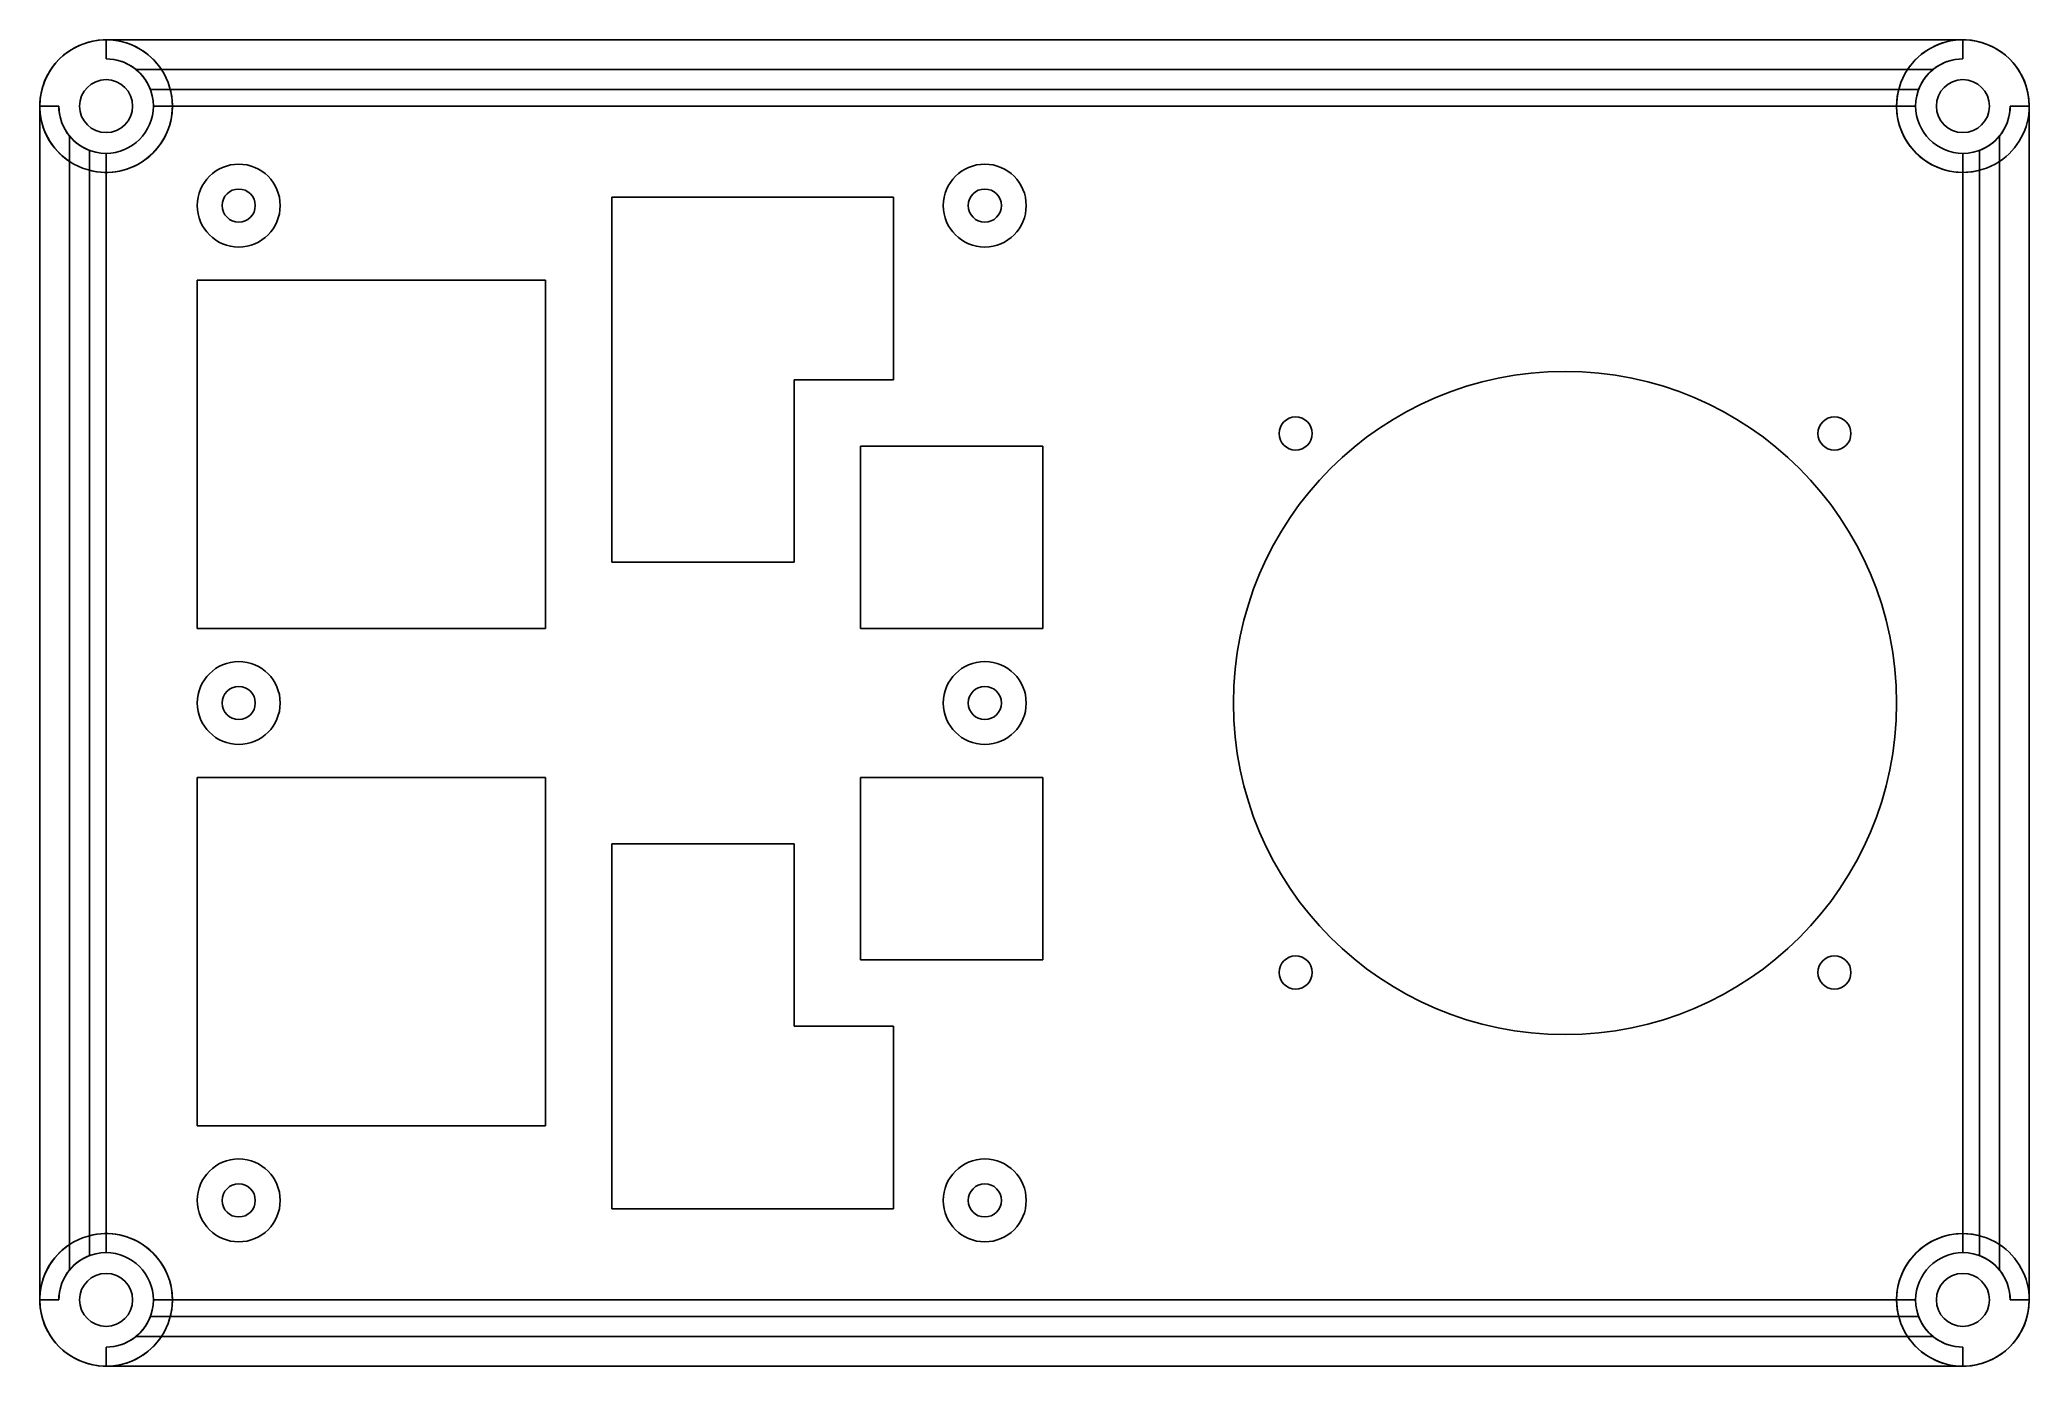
# Model space of a CAD drawing. Header units: millimetres. Extents: x -60 to 60, y -40 to 40.
import ezdxf

# ---------------------------------------------------------------- set-up
doc = ezdxf.new("R2010")
doc.units = ezdxf.units.MM
doc.layers.add('difference011', color=7, linetype='CONTINUOUS')

msp = doc.modelspace()

# ---------------------------------------------------------------- linework, layer by layer
at = {"layer": 'difference011'}
for p, q in [((-56, 40, -2.15), (-56, 40, 0.25)), ((-56, 40, 0.25), (-56, 38.85, 0.25)), ((-56, 40, -2.15), (56, 40, -2.15)), ((-56, 40, 0.35), (56, 40, 0.35)), ((-56, 40, -2.15), (-56, 40, 0.25)), ((-56, 40, 0.25), (-56, 40, 0.35)), ((-56, 40, -2.15), (56, 40, -2.15)), ((-56, 38.85, 0.35), (-56, 40, 0.35)), ((-56, 40, 0.25), (-56, 40, 0.35)), ((-56, 40, 0.25), (-56, 38.85, 0.25)), ((-56, 38.85, 0.35), (-56, 40, 0.35)), ((-56, 40, 0.35), (56, 40, 0.35)), ((56, 40, -2.15), (56, 40, 0.25)), ((56, 40, 0.25), (56, 40, 0.35)), ((56, 40, -2.15), (56, 40, 0.25)), ((56, 38.85, 0.35), (56, 40, 0.35)), ((56, 40, 0.25), (56, 40, 0.35)), ((56, 40, 0.25), (56, 38.85, 0.25)), ((56, 38.85, 0.35), (56, 40, 0.35)), ((56, 40, 0.25), (56, 38.85, 0.25)), ((-56, 38.85, 0.35), (-56, 38.85, 0.25)), ((-56, 38.85, 0.35), (-56, 38.85, 0.25)), ((56, 38.85, 0.35), (56, 38.85, 0.25)), ((56, 38.85, 0.35), (56, 38.85, 0.25)), ((-54.1882, 38.2, -2.25), (-52.6593, 38.2, -2.25)), ((-54.1882, 38.2, -2.25), (-52.6593, 38.2, -2.25)), ((-54.1882, 38.2, 2.25), (-54.1882, 38.2, 0.35)), ((54.1882, 38.2, 0.35), (-54.1882, 38.2, 0.35)), ((-54.1882, 38.2, 2.25), (54.1882, 38.2, 2.25)), ((-54.1882, 38.2, 2.25), (54.1882, 38.2, 2.25)), ((-54.1882, 38.2, 2.25), (-54.1882, 38.2, 0.35)), ((54.1882, 38.2, 0.35), (-54.1882, 38.2, 0.35)), ((-52.6593, 38.2, -2.25), (52.6593, 38.2, -2.25)), ((-52.6593, 38.2, -2.15), (-52.6593, 38.2, -2.25)), ((52.6593, 38.2, -2.15), (-52.6593, 38.2, -2.15)), ((-52.6593, 38.2, -2.15), (-52.6593, 38.2, -2.25)), ((-52.6593, 38.2, -2.25), (52.6593, 38.2, -2.25)), ((52.6593, 38.2, -2.15), (-52.6593, 38.2, -2.15)), ((52.6593, 38.2, -2.15), (52.6593, 38.2, -2.25)), ((52.6593, 38.2, -2.25), (54.1882, 38.2, -2.25)), ((52.6593, 38.2, -2.25), (54.1882, 38.2, -2.25)), ((52.6593, 38.2, -2.15), (52.6593, 38.2, -2.25)), ((54.1882, 38.2, 2.25), (54.1882, 38.2, 0.35)), ((54.1882, 38.2, 2.25), (54.1882, 38.2, 0.35)), ((-60, -36, -2.15), (-60, 36, -2.15)), ((-60, 36, -2.15), (-60, 36, 0.25)), ((-60, -36, 0.35), (-60, 36, 0.35)), ((-60, 36, -2.15), (-60, 36, 0.25)), ((-60, 36, 0.25), (-60, 36, 0.35)), ((-60, -36, -2.15), (-60, 36, -2.15)), ((-60, 36, 0.25), (-58.85, 36, 0.25)), ((-60, 36, 0.35), (-58.85, 36, 0.35)), ((-60, -36, 0.35), (-60, 36, 0.35)), ((-60, 36, 0.25), (-58.85, 36, 0.25)), ((-60, 36, 0.35), (-58.85, 36, 0.35)), ((-60, 36, 0.25), (-60, 36, 0.35)), ((-58.85, 36, 0.35), (-58.85, 36, 0.25)), ((-58.85, 36, 0.35), (-58.85, 36, 0.25)), ((-54.4, 36, -2.25), (-54.4, 36, 0.25)), ((-54.4, 36, -2.25), (-54.4, 36, 0.25)), ((-53.3312, 37, 0.25), (-52.127, 37, 0.25)), ((53.3312, 37, 2.25), (-53.3312, 37, 2.25)), ((-53.3312, 37, 2.25), (-53.3312, 37, 0.25)), ((-53.3312, 37, 0.25), (-52.127, 37, 0.25)), ((-53.3312, 37, 2.25), (-53.3312, 37, 0.25)), ((53.3312, 37, 2.25), (-53.3312, 37, 2.25)), ((-53.15, 36, -2.25), (-52, 36, -2.25)), ((-53.15, 36, -2.25), (-52, 36, -2.25)), ((-52.127, 37, 0.05), (52.127, 37, 0.05)), ((-52.127, 37, 0.25), (-52.127, 37, 0.05)), ((-52.127, 37, 0.05), (52.127, 37, 0.05)), ((-52.127, 37, 0.25), (-52.127, 37, 0.05)), ((-52, 36, -2.25), (52, 36, -2.25)), ((-52, 36, -2.25), (52, 36, -2.25)), ((-52, 36, 0.05), (-52, 36, 0.25)), ((-52, 36, 0.05), (-52, 36, 0.25)), ((52, 36, -2.25), (53.15, 36, -2.25)), ((52, 36, -2.25), (53.15, 36, -2.25)), ((52.127, 37, 0.25), (52.127, 37, 0.05)), ((52.127, 37, 0.25), (53.3312, 37, 0.25)), ((52.127, 37, 0.25), (52.127, 37, 0.05)), ((52.127, 37, 0.25), (53.3312, 37, 0.25)), ((53.3312, 37, 2.25), (53.3312, 37, 0.25)), ((53.3312, 37, 2.25), (53.3312, 37, 0.25)), ((57.6, 36, -2.25), (57.6, 36, 0.25)), ((57.6, 36, -2.25), (57.6, 36, 0.25)), ((58.85, 36, 0.25), (60, 36, 0.25)), ((58.85, 36, 0.25), (58.85, 36, 0.35)), ((58.85, 36, 0.35), (60, 36, 0.35)), ((58.85, 36, 0.25), (60, 36, 0.25)), ((58.85, 36, 0.35), (60, 36, 0.35)), ((58.85, 36, 0.25), (58.85, 36, 0.35)), ((60, 36, -2.15), (60, 36, 0.25)), ((60, 36, -2.25), (60, 36, -2.15)), ((60, 36, -2.25), (60, 36, -2.15)), ((60, -36, -2.15), (60, 36, -2.15)), ((60, -36, 0.35), (60, 36, 0.35)), ((60, 36, -2.15), (60, 36, 0.25)), ((60, 36, 0.25), (60, 36, 0.35)), ((60, -36, -2.15), (60, 36, -2.15)), ((60, -36, 0.35), (60, 36, 0.35)), ((60, 36, 0.25), (60, 36, 0.35)), ((-58.2, 32.6593, -2.25), (-58.2, 34.1882, -2.25)), ((-58.2, 32.6593, -2.25), (-58.2, 34.1882, -2.25)), ((-58.2, -34.1882, 0.35), (-58.2, 34.1882, 0.35)), ((-58.2, 34.1882, 2.25), (-58.2, 34.1882, 0.35)), ((-58.2, -34.1882, 2.25), (-58.2, 34.1882, 2.25)), ((-58.2, 34.1882, 2.25), (-58.2, 34.1882, 0.35)), ((-58.2, -34.1882, 0.35), (-58.2, 34.1882, 0.35)), ((-58.2, -34.1882, 2.25), (-58.2, 34.1882, 2.25)), ((58.2, 32.6593, -2.25), (58.2, 34.1882, -2.25)), ((58.2, 32.6593, -2.25), (58.2, 34.1882, -2.25)), ((58.2, -34.1882, 2.25), (58.2, 34.1882, 2.25)), ((58.2, 34.1882, 2.25), (58.2, 34.1882, 0.35)), ((58.2, -34.1882, 0.35), (58.2, 34.1882, 0.35)), ((58.2, -34.1882, 2.25), (58.2, 34.1882, 2.25)), ((58.2, 34.1882, 2.25), (58.2, 34.1882, 0.35)), ((58.2, -34.1882, 0.35), (58.2, 34.1882, 0.35)), ((-58.2, -32.6593, -2.25), (-58.2, 32.6593, -2.25)), ((-58.2, -32.6593, -2.15), (-58.2, 32.6593, -2.15)), ((-58.2, 32.6593, -2.15), (-58.2, 32.6593, -2.25)), ((-58.2, -32.6593, -2.25), (-58.2, 32.6593, -2.25)), ((-58.2, -32.6593, -2.15), (-58.2, 32.6593, -2.15)), ((-58.2, 32.6593, -2.15), (-58.2, 32.6593, -2.25)), ((-57, 33.3312, 0.25), (-57, 32.127, 0.25)), ((-57, -33.3312, 2.25), (-57, 33.3312, 2.25)), ((-57, 33.3312, 2.25), (-57, 33.3312, 0.25)), ((-57, 33.3312, 0.25), (-57, 32.127, 0.25)), ((-57, 33.3312, 2.25), (-57, 33.3312, 0.25)), ((-57, -33.3312, 2.25), (-57, 33.3312, 2.25)), ((-56, 32, -2.25), (-56, 33.15, -2.25)), ((-56, 32, -2.25), (-56, 33.15, -2.25)), ((56, 32, -2.25), (56, 33.15, -2.25)), ((56, 32, -2.25), (56, 33.15, -2.25)), ((57, -33.3312, 2.25), (57, 33.3312, 2.25)), ((57, 33.3312, 2.25), (57, 33.3312, 0.25)), ((57, 33.3312, 0.25), (57, 32.127, 0.25)), ((57, 33.3312, 0.25), (57, 32.127, 0.25)), ((57, -33.3312, 2.25), (57, 33.3312, 2.25)), ((57, 33.3312, 2.25), (57, 33.3312, 0.25)), ((58.2, -32.6593, -2.25), (58.2, 32.6593, -2.25)), ((58.2, -32.6593, -2.15), (58.2, 32.6593, -2.15)), ((58.2, 32.6593, -2.15), (58.2, 32.6593, -2.25)), ((58.2, -32.6593, -2.25), (58.2, 32.6593, -2.25)), ((58.2, 32.6593, -2.15), (58.2, 32.6593, -2.25)), ((58.2, -32.6593, -2.15), (58.2, 32.6593, -2.15)), ((-57, -32.127, 0.05), (-57, 32.127, 0.05)), ((-57, 32.127, 0.25), (-57, 32.127, 0.05)), ((-57, -32.127, 0.05), (-57, 32.127, 0.05)), ((-57, 32.127, 0.25), (-57, 32.127, 0.05)), ((-56, -32, -2.25), (-56, 32, -2.25)), ((-56, -32, -2.25), (-56, 32, -2.25)), ((56, -32, -2.25), (56, 32, -2.25)), ((56, -32, -2.25), (56, 32, -2.25)), ((57, -32.127, 0.05), (57, 32.127, 0.05)), ((57, 32.127, 0.25), (57, 32.127, 0.05)), ((57, 32.127, 0.25), (57, 32.127, 0.05)), ((57, -32.127, 0.05), (57, 32.127, 0.05)), ((-47, 30, 0.05), (-47, 30, 4)), ((-47, 30, 0.05), (-47, 30, 4)), ((-45.5, 30, 0.05), (-45.5, 30, 4)), ((-45.5, 30, 0.05), (-45.5, 30, 4)), ((-8.5, 30.5, -2.25), (-25.5, 30.5, -2.25)), ((-25.5, 20.5, -2.25), (-25.5, 30.5, -2.25)), ((-8.5, 30.5, 0.05), (-25.5, 30.5, 0.05)), ((-25.5, 30.5, -2.25), (-25.5, 30.5, 0.05)), ((-8.5, 30.5, -2.25), (-25.5, 30.5, -2.25)), ((-25.5, 20.5, 0.05), (-25.5, 30.5, 0.05)), ((-25.5, 30.5, -2.25), (-25.5, 30.5, 0.05)), ((-25.5, 20.5, -2.25), (-25.5, 30.5, -2.25)), ((-8.5, 30.5, 0.05), (-25.5, 30.5, 0.05)), ((-25.5, 20.5, 0.05), (-25.5, 30.5, 0.05)), ((-8.5, 19.5, -2.25), (-8.5, 30.5, -2.25)), ((-8.5, 19.5, 0.05), (-8.5, 30.5, 0.05)), ((-8.5, 30.5, -2.25), (-8.5, 30.5, 0.05)), ((-8.5, 19.5, -2.25), (-8.5, 30.5, -2.25)), ((-8.5, 30.5, -2.25), (-8.5, 30.5, 0.05)), ((-8.5, 19.5, 0.05), (-8.5, 30.5, 0.05)), ((-2, 30, 0.05), (-2, 30, 4)), ((-2, 30, 0.05), (-2, 30, 4)), ((-0.5, 30, 0.05), (-0.5, 30, 4)), ((-0.5, 30, 0.05), (-0.5, 30, 4)), ((-29.5, 25.5, -2.25), (-50.5, 25.5, -2.25)), ((-50.5, 4.5, -2.25), (-50.5, 25.5, -2.25)), ((-29.5, 25.5, 0.05), (-50.5, 25.5, 0.05)), ((-50.5, 25.5, -2.25), (-50.5, 25.5, 0.05)), ((-29.5, 25.5, -2.25), (-50.5, 25.5, -2.25)), ((-50.5, 4.5, 0.05), (-50.5, 25.5, 0.05)), ((-50.5, 25.5, -2.25), (-50.5, 25.5, 0.05)), ((-50.5, 4.5, -2.25), (-50.5, 25.5, -2.25)), ((-29.5, 25.5, 0.05), (-50.5, 25.5, 0.05)), ((-50.5, 4.5, 0.05), (-50.5, 25.5, 0.05)), ((-29.5, 4.5, -2.25), (-29.5, 25.5, -2.25)), ((-29.5, 4.5, 0.05), (-29.5, 25.5, 0.05)), ((-29.5, 25.5, -2.25), (-29.5, 25.5, 0.05)), ((-29.5, 4.5, -2.25), (-29.5, 25.5, -2.25)), ((-29.5, 25.5, -2.25), (-29.5, 25.5, 0.05)), ((-29.5, 4.5, 0.05), (-29.5, 25.5, 0.05)), ((-25.5, 19.5, -2.25), (-25.5, 20.5, -2.25)), ((-25.5, 20.5, -2.25), (-25.5, 20.5, 0.05)), ((-25.5, 19.5, 0.05), (-25.5, 20.5, 0.05)), ((-25.5, 20.5, -2.25), (-25.5, 20.5, 0.05)), ((-25.5, 19.5, -2.25), (-25.5, 20.5, -2.25)), ((-25.5, 19.5, 0.05), (-25.5, 20.5, 0.05)), ((-25.5, 8.5, -2.25), (-25.5, 19.5, -2.25)), ((-25.5, 19.5, -2.25), (-25.5, 19.5, 0.05)), ((-25.5, 8.5, 0.05), (-25.5, 19.5, 0.05)), ((-25.5, 19.5, -2.25), (-25.5, 19.5, 0.05)), ((-25.5, 8.5, -2.25), (-25.5, 19.5, -2.25)), ((-25.5, 8.5, 0.05), (-25.5, 19.5, 0.05)), ((-14.5, 8.5, -2.25), (-14.5, 19.5, -2.25)), ((-8.5, 19.5, -2.25), (-14.5, 19.5, -2.25)), ((-14.5, 8.5, 0.05), (-14.5, 19.5, 0.05)), ((-14.5, 19.5, -2.25), (-14.5, 19.5, 0.05)), ((-14.5, 8.5, -2.25), (-14.5, 19.5, -2.25)), ((-8.5, 19.5, -2.25), (-14.5, 19.5, -2.25)), ((-8.5, 19.5, 0.05), (-14.5, 19.5, 0.05)), ((-14.5, 19.5, -2.25), (-14.5, 19.5, 0.05)), ((-14.5, 8.5, 0.05), (-14.5, 19.5, 0.05)), ((-8.5, 19.5, 0.05), (-14.5, 19.5, 0.05)), ((-8.5, 19.5, -2.25), (-8.5, 19.5, 0.05)), ((-8.5, 19.5, -2.25), (-8.5, 19.5, 0.05)), ((16.75, 16.25, -2.25), (16.75, 16.25, 0.05)), ((16.75, 16.25, -2.25), (16.75, 16.25, 0.05)), ((49.25, 16.25, -2.25), (49.25, 16.25, 0.05)), ((49.25, 16.25, -2.25), (49.25, 16.25, 0.05)), ((0.5, 15.5, -2.25), (-10.5, 15.5, -2.25)), ((-10.5, 4.5, -2.25), (-10.5, 15.5, -2.25)), ((0.5, 15.5, 0.05), (-10.5, 15.5, 0.05)), ((-10.5, 15.5, -2.25), (-10.5, 15.5, 0.05)), ((0.5, 15.5, -2.25), (-10.5, 15.5, -2.25)), ((-10.5, 4.5, 0.05), (-10.5, 15.5, 0.05)), ((-10.5, 15.5, -2.25), (-10.5, 15.5, 0.05)), ((-10.5, 4.5, -2.25), (-10.5, 15.5, -2.25)), ((0.5, 15.5, 0.05), (-10.5, 15.5, 0.05)), ((-10.5, 4.5, 0.05), (-10.5, 15.5, 0.05)), ((0.5, 4.5, -2.25), (0.5, 15.5, -2.25)), ((0.5, 4.5, 0.05), (0.5, 15.5, 0.05)), ((0.5, 15.5, -2.25), (0.5, 15.5, 0.05)), ((0.5, 4.5, -2.25), (0.5, 15.5, -2.25)), ((0.5, 15.5, -2.25), (0.5, 15.5, 0.05)), ((0.5, 4.5, 0.05), (0.5, 15.5, 0.05)), ((-14.5, 8.5, -2.25), (-25.5, 8.5, -2.25)), ((-14.5, 8.5, 0.05), (-25.5, 8.5, 0.05)), ((-25.5, 8.5, -2.25), (-25.5, 8.5, 0.05)), ((-14.5, 8.5, -2.25), (-25.5, 8.5, -2.25)), ((-25.5, 8.5, -2.25), (-25.5, 8.5, 0.05)), ((-14.5, 8.5, 0.05), (-25.5, 8.5, 0.05)), ((-14.5, 8.5, -2.25), (-14.5, 8.5, 0.05)), ((-14.5, 8.5, -2.25), (-14.5, 8.5, 0.05)), ((-29.5, 4.5, -2.25), (-50.5, 4.5, -2.25)), ((-29.5, 4.5, 0.05), (-50.5, 4.5, 0.05)), ((-50.5, 4.5, -2.25), (-50.5, 4.5, 0.05)), ((-29.5, 4.5, -2.25), (-50.5, 4.5, -2.25)), ((-50.5, 4.5, -2.25), (-50.5, 4.5, 0.05)), ((-29.5, 4.5, 0.05), (-50.5, 4.5, 0.05)), ((-29.5, 4.5, -2.25), (-29.5, 4.5, 0.05)), ((-29.5, 4.5, -2.25), (-29.5, 4.5, 0.05)), ((0.5, 4.5, -2.25), (-10.5, 4.5, -2.25)), ((0.5, 4.5, 0.05), (-10.5, 4.5, 0.05)), ((-10.5, 4.5, -2.25), (-10.5, 4.5, 0.05)), ((0.5, 4.5, -2.25), (-10.5, 4.5, -2.25)), ((-10.5, 4.5, -2.25), (-10.5, 4.5, 0.05)), ((0.5, 4.5, 0.05), (-10.5, 4.5, 0.05)), ((0.5, 4.5, -2.25), (0.5, 4.5, 0.05)), ((0.5, 4.5, -2.25), (0.5, 4.5, 0.05)), ((-47, 0, 0.05), (-47, 0, 4)), ((-47, 0, 0.05), (-47, 0, 4)), ((-45.5, 0, 0.05), (-45.5, 0, 4)), ((-45.5, 0, 0.05), (-45.5, 0, 4)), ((-2, 0, 0.05), (-2, 0, 4)), ((-2, 0, 0.05), (-2, 0, 4)), ((-0.5, 0, 0.05), (-0.5, 0, 4)), ((-0.5, 0, 0.05), (-0.5, 0, 4)), ((52, 0, -2.25), (52, 0, 0.05)), ((52, 0, -2.25), (52, 0, 0.05)), ((-29.5, -4.5, -2.25), (-50.5, -4.5, -2.25)), ((-50.5, -25.5, -2.25), (-50.5, -4.5, -2.25)), ((-29.5, -4.5, 0.05), (-50.5, -4.5, 0.05)), ((-50.5, -4.5, -2.25), (-50.5, -4.5, 0.05)), ((-29.5, -4.5, -2.25), (-50.5, -4.5, -2.25)), ((-50.5, -25.5, 0.05), (-50.5, -4.5, 0.05)), ((-50.5, -4.5, -2.25), (-50.5, -4.5, 0.05)), ((-50.5, -25.5, -2.25), (-50.5, -4.5, -2.25)), ((-29.5, -4.5, 0.05), (-50.5, -4.5, 0.05)), ((-50.5, -25.5, 0.05), (-50.5, -4.5, 0.05)), ((-29.5, -25.5, -2.25), (-29.5, -4.5, -2.25)), ((-29.5, -25.5, 0.05), (-29.5, -4.5, 0.05)), ((-29.5, -4.5, -2.25), (-29.5, -4.5, 0.05)), ((-29.5, -25.5, -2.25), (-29.5, -4.5, -2.25)), ((-29.5, -4.5, -2.25), (-29.5, -4.5, 0.05)), ((-29.5, -25.5, 0.05), (-29.5, -4.5, 0.05)), ((0.5, -4.5, -2.25), (-10.5, -4.5, -2.25)), ((-10.5, -15.5, -2.25), (-10.5, -4.5, -2.25)), ((0.5, -4.5, 0.05), (-10.5, -4.5, 0.05)), ((-10.5, -4.5, -2.25), (-10.5, -4.5, 0.05)), ((0.5, -4.5, -2.25), (-10.5, -4.5, -2.25)), ((-10.5, -15.5, 0.05), (-10.5, -4.5, 0.05)), ((-10.5, -4.5, -2.25), (-10.5, -4.5, 0.05)), ((-10.5, -15.5, -2.25), (-10.5, -4.5, -2.25)), ((0.5, -4.5, 0.05), (-10.5, -4.5, 0.05)), ((-10.5, -15.5, 0.05), (-10.5, -4.5, 0.05)), ((0.5, -15.5, -2.25), (0.5, -4.5, -2.25)), ((0.5, -15.5, 0.05), (0.5, -4.5, 0.05)), ((0.5, -4.5, -2.25), (0.5, -4.5, 0.05)), ((0.5, -15.5, -2.25), (0.5, -4.5, -2.25)), ((0.5, -4.5, -2.25), (0.5, -4.5, 0.05)), ((0.5, -15.5, 0.05), (0.5, -4.5, 0.05)), ((-14.5, -8.5, -2.25), (-25.5, -8.5, -2.25)), ((-25.5, -19.5, -2.25), (-25.5, -8.5, -2.25)), ((-14.5, -8.5, 0.05), (-25.5, -8.5, 0.05)), ((-25.5, -8.5, -2.25), (-25.5, -8.5, 0.05)), ((-14.5, -8.5, -2.25), (-25.5, -8.5, -2.25)), ((-25.5, -19.5, 0.05), (-25.5, -8.5, 0.05)), ((-25.5, -8.5, -2.25), (-25.5, -8.5, 0.05)), ((-25.5, -19.5, -2.25), (-25.5, -8.5, -2.25)), ((-14.5, -8.5, 0.05), (-25.5, -8.5, 0.05)), ((-25.5, -19.5, 0.05), (-25.5, -8.5, 0.05)), ((-14.5, -19.5, -2.25), (-14.5, -8.5, -2.25)), ((-14.5, -19.5, 0.05), (-14.5, -8.5, 0.05)), ((-14.5, -8.5, -2.25), (-14.5, -8.5, 0.05)), ((-14.5, -19.5, -2.25), (-14.5, -8.5, -2.25)), ((-14.5, -8.5, -2.25), (-14.5, -8.5, 0.05)), ((-14.5, -19.5, 0.05), (-14.5, -8.5, 0.05)), ((0.5, -15.5, -2.25), (-10.5, -15.5, -2.25)), ((0.5, -15.5, 0.05), (-10.5, -15.5, 0.05)), ((-10.5, -15.5, -2.25), (-10.5, -15.5, 0.05)), ((0.5, -15.5, -2.25), (-10.5, -15.5, -2.25)), ((-10.5, -15.5, -2.25), (-10.5, -15.5, 0.05)), ((0.5, -15.5, 0.05), (-10.5, -15.5, 0.05)), ((0.5, -15.5, -2.25), (0.5, -15.5, 0.05)), ((0.5, -15.5, -2.25), (0.5, -15.5, 0.05)), ((16.75, -16.25, -2.25), (16.75, -16.25, 0.05)), ((16.75, -16.25, -2.25), (16.75, -16.25, 0.05)), ((49.25, -16.25, -2.25), (49.25, -16.25, 0.05)), ((49.25, -16.25, -2.25), (49.25, -16.25, 0.05)), ((-25.5, -20.5, -2.25), (-25.5, -19.5, -2.25)), ((-25.5, -19.5, -2.25), (-25.5, -19.5, 0.05)), ((-25.5, -20.5, 0.05), (-25.5, -19.5, 0.05)), ((-25.5, -19.5, -2.25), (-25.5, -19.5, 0.05)), ((-25.5, -20.5, -2.25), (-25.5, -19.5, -2.25)), ((-25.5, -20.5, 0.05), (-25.5, -19.5, 0.05)), ((-8.5, -19.5, -2.25), (-14.5, -19.5, -2.25)), ((-8.5, -19.5, -2.25), (-14.5, -19.5, -2.25)), ((-8.5, -19.5, 0.05), (-14.5, -19.5, 0.05)), ((-14.5, -19.5, -2.25), (-14.5, -19.5, 0.05)), ((-14.5, -19.5, -2.25), (-14.5, -19.5, 0.05)), ((-8.5, -19.5, 0.05), (-14.5, -19.5, 0.05)), ((-8.5, -30.5, -2.25), (-8.5, -19.5, -2.25)), ((-8.5, -30.5, 0.05), (-8.5, -19.5, 0.05)), ((-8.5, -19.5, -2.25), (-8.5, -19.5, 0.05)), ((-8.5, -30.5, -2.25), (-8.5, -19.5, -2.25)), ((-8.5, -19.5, -2.25), (-8.5, -19.5, 0.05)), ((-8.5, -30.5, 0.05), (-8.5, -19.5, 0.05)), ((-25.5, -30.5, -2.25), (-25.5, -20.5, -2.25)), ((-25.5, -30.5, 0.05), (-25.5, -20.5, 0.05)), ((-25.5, -20.5, -2.25), (-25.5, -20.5, 0.05)), ((-25.5, -30.5, -2.25), (-25.5, -20.5, -2.25)), ((-25.5, -20.5, -2.25), (-25.5, -20.5, 0.05)), ((-25.5, -30.5, 0.05), (-25.5, -20.5, 0.05)), ((-29.5, -25.5, -2.25), (-50.5, -25.5, -2.25)), ((-29.5, -25.5, 0.05), (-50.5, -25.5, 0.05)), ((-50.5, -25.5, -2.25), (-50.5, -25.5, 0.05)), ((-29.5, -25.5, -2.25), (-50.5, -25.5, -2.25)), ((-50.5, -25.5, -2.25), (-50.5, -25.5, 0.05)), ((-29.5, -25.5, 0.05), (-50.5, -25.5, 0.05)), ((-29.5, -25.5, -2.25), (-29.5, -25.5, 0.05)), ((-29.5, -25.5, -2.25), (-29.5, -25.5, 0.05)), ((-47, -30, 0.05), (-47, -30, 4)), ((-47, -30, 0.05), (-47, -30, 4)), ((-45.5, -30, 0.05), (-45.5, -30, 4)), ((-45.5, -30, 0.05), (-45.5, -30, 4)), ((-2, -30, 0.05), (-2, -30, 4)), ((-2, -30, 0.05), (-2, -30, 4)), ((-0.5, -30, 0.05), (-0.5, -30, 4)), ((-0.5, -30, 0.05), (-0.5, -30, 4)), ((-8.5, -30.5, -2.25), (-25.5, -30.5, -2.25)), ((-25.5, -30.5, -2.25), (-25.5, -30.5, 0.05)), ((-8.5, -30.5, 0.05), (-25.5, -30.5, 0.05)), ((-25.5, -30.5, -2.25), (-25.5, -30.5, 0.05)), ((-8.5, -30.5, -2.25), (-25.5, -30.5, -2.25)), ((-8.5, -30.5, 0.05), (-25.5, -30.5, 0.05)), ((-8.5, -30.5, -2.25), (-8.5, -30.5, 0.05)), ((-8.5, -30.5, -2.25), (-8.5, -30.5, 0.05)), ((-57, -32.127, 0.25), (-57, -33.3312, 0.25)), ((-57, -32.127, 0.25), (-57, -32.127, 0.05)), ((-57, -32.127, 0.25), (-57, -33.3312, 0.25)), ((-57, -32.127, 0.25), (-57, -32.127, 0.05)), ((-56, -33.15, -2.25), (-56, -32, -2.25)), ((-56, -33.15, -2.25), (-56, -32, -2.25)), ((56, -33.15, -2.25), (56, -32, -2.25)), ((56, -33.15, -2.25), (56, -32, -2.25)), ((57, -32.127, 0.25), (57, -32.127, 0.05)), ((57, -32.127, 0.25), (57, -32.127, 0.05)), ((57, -32.127, 0.25), (57, -33.3312, 0.25)), ((57, -32.127, 0.25), (57, -33.3312, 0.25)), ((-58.2, -34.1882, -2.25), (-58.2, -32.6593, -2.25)), ((-58.2, -34.1882, -2.25), (-58.2, -32.6593, -2.25)), ((-58.2, -32.6593, -2.15), (-58.2, -32.6593, -2.25)), ((-58.2, -32.6593, -2.15), (-58.2, -32.6593, -2.25)), ((-57, -33.3312, 2.25), (-57, -33.3312, 0.25)), ((-57, -33.3312, 2.25), (-57, -33.3312, 0.25)), ((57, -33.3312, 2.25), (57, -33.3312, 0.25)), ((57, -33.3312, 2.25), (57, -33.3312, 0.25)), ((58.2, -32.6593, -2.15), (58.2, -32.6593, -2.25)), ((58.2, -34.1882, -2.25), (58.2, -32.6593, -2.25)), ((58.2, -34.1882, -2.25), (58.2, -32.6593, -2.25)), ((58.2, -32.6593, -2.15), (58.2, -32.6593, -2.25)), ((-58.2, -34.1882, 2.25), (-58.2, -34.1882, 0.35)), ((-58.2, -34.1882, 2.25), (-58.2, -34.1882, 0.35)), ((58.2, -34.1882, 2.25), (58.2, -34.1882, 0.35)), ((58.2, -34.1882, 2.25), (58.2, -34.1882, 0.35)), ((-60, -36, -2.15), (-60, -36, 0.25)), ((-60, -36, 0.25), (-58.85, -36, 0.25)), ((-60, -36, -2.15), (-60, -36, 0.25)), ((-60, -36, 0.25), (-60, -36, 0.35)), ((-60, -36, 0.25), (-58.85, -36, 0.25)), ((-60, -36, 0.35), (-58.85, -36, 0.35)), ((-60, -36, 0.25), (-60, -36, 0.35)), ((-60, -36, 0.35), (-58.85, -36, 0.35)), ((-58.85, -36, 0.35), (-58.85, -36, 0.25)), ((-58.85, -36, 0.35), (-58.85, -36, 0.25)), ((-54.4, -36, -2.25), (-54.4, -36, 0.25)), ((-54.4, -36, -2.25), (-54.4, -36, 0.25)), ((-53.15, -36, -2.25), (-52, -36, -2.25)), ((-53.15, -36, -2.25), (-52, -36, -2.25)), ((-52, -36, -2.25), (52, -36, -2.25)), ((-52, -36, -2.25), (52, -36, -2.25)), ((-52, -36, 0.05), (-52, -36, 0.25)), ((-52, -36, 0.05), (-52, -36, 0.25)), ((52, -36, -2.25), (53.15, -36, -2.25)), ((52, -36, -2.25), (53.15, -36, -2.25)), ((57.6, -36, -2.25), (57.6, -36, 0.25)), ((57.6, -36, -2.25), (57.6, -36, 0.25)), ((58.85, -36, 0.25), (60, -36, 0.25)), ((58.85, -36, 0.25), (58.85, -36, 0.35)), ((58.85, -36, 0.25), (60, -36, 0.25)), ((58.85, -36, 0.35), (60, -36, 0.35)), ((58.85, -36, 0.25), (58.85, -36, 0.35)), ((58.85, -36, 0.35), (60, -36, 0.35)), ((60, -36, -2.25), (60, -36, -2.15)), ((60, -36, -2.15), (60, -36, 0.25)), ((60, -36, -2.25), (60, -36, -2.15)), ((60, -36, -2.15), (60, -36, 0.25)), ((60, -36, 0.25), (60, -36, 0.35)), ((60, -36, 0.25), (60, -36, 0.35)), ((-53.3312, -37, 0.25), (-52.127, -37, 0.25)), ((53.3312, -37, 2.25), (-53.3312, -37, 2.25)), ((-53.3312, -37, 2.25), (-53.3312, -37, 0.25)), ((-53.3312, -37, 0.25), (-52.127, -37, 0.25)), ((-53.3312, -37, 2.25), (-53.3312, -37, 0.25)), ((53.3312, -37, 2.25), (-53.3312, -37, 2.25)), ((-52.127, -37, 0.05), (52.127, -37, 0.05)), ((-52.127, -37, 0.25), (-52.127, -37, 0.05)), ((-52.127, -37, 0.05), (52.127, -37, 0.05)), ((-52.127, -37, 0.25), (-52.127, -37, 0.05)), ((52.127, -37, 0.25), (52.127, -37, 0.05)), ((52.127, -37, 0.25), (53.3312, -37, 0.25)), ((52.127, -37, 0.25), (52.127, -37, 0.05)), ((52.127, -37, 0.25), (53.3312, -37, 0.25)), ((53.3312, -37, 2.25), (53.3312, -37, 0.25)), ((53.3312, -37, 2.25), (53.3312, -37, 0.25)), ((-54.1882, -38.2, -2.25), (-52.6593, -38.2, -2.25)), ((-54.1882, -38.2, -2.25), (-52.6593, -38.2, -2.25)), ((54.1882, -38.2, 0.35), (-54.1882, -38.2, 0.35)), ((-54.1882, -38.2, 2.25), (-54.1882, -38.2, 0.35)), ((-54.1882, -38.2, 2.25), (54.1882, -38.2, 2.25)), ((-54.1882, -38.2, 2.25), (-54.1882, -38.2, 0.35)), ((54.1882, -38.2, 0.35), (-54.1882, -38.2, 0.35)), ((-54.1882, -38.2, 2.25), (54.1882, -38.2, 2.25)), ((-52.6593, -38.2, -2.15), (-52.6593, -38.2, -2.25)), ((-52.6593, -38.2, -2.25), (52.6593, -38.2, -2.25)), ((52.6593, -38.2, -2.15), (-52.6593, -38.2, -2.15)), ((-52.6593, -38.2, -2.15), (-52.6593, -38.2, -2.25)), ((-52.6593, -38.2, -2.25), (52.6593, -38.2, -2.25)), ((52.6593, -38.2, -2.15), (-52.6593, -38.2, -2.15)), ((52.6593, -38.2, -2.15), (52.6593, -38.2, -2.25)), ((52.6593, -38.2, -2.25), (54.1882, -38.2, -2.25)), ((52.6593, -38.2, -2.25), (54.1882, -38.2, -2.25)), ((52.6593, -38.2, -2.15), (52.6593, -38.2, -2.25)), ((54.1882, -38.2, 2.25), (54.1882, -38.2, 0.35)), ((54.1882, -38.2, 2.25), (54.1882, -38.2, 0.35)), ((-56, -38.85, 0.25), (-56, -40, 0.25)), ((-56, -40, 0.35), (-56, -38.85, 0.35)), ((-56, -40, 0.35), (-56, -38.85, 0.35)), ((-56, -38.85, 0.35), (-56, -38.85, 0.25)), ((-56, -38.85, 0.25), (-56, -40, 0.25)), ((-56, -38.85, 0.35), (-56, -38.85, 0.25)), ((56, -40, 0.35), (56, -38.85, 0.35)), ((56, -38.85, 0.35), (56, -38.85, 0.25)), ((56, -38.85, 0.25), (56, -40, 0.25)), ((56, -40, 0.35), (56, -38.85, 0.35)), ((56, -38.85, 0.25), (56, -40, 0.25)), ((56, -38.85, 0.35), (56, -38.85, 0.25)), ((-56, -40, -2.15), (-56, -40, 0.25)), ((-56, -40, -2.15), (56, -40, -2.15)), ((-56, -40, -2.15), (56, -40, -2.15)), ((-56, -40, 0.35), (56, -40, 0.35)), ((-56, -40, -2.15), (-56, -40, 0.25)), ((-56, -40, 0.25), (-56, -40, 0.35)), ((-56, -40, 0.35), (56, -40, 0.35)), ((-56, -40, 0.25), (-56, -40, 0.35)), ((56, -40, -2.15), (56, -40, 0.25)), ((56, -40, 0.25), (56, -40, 0.35)), ((56, -40, -2.15), (56, -40, 0.25)), ((56, -40, 0.25), (56, -40, 0.35))]:
    msp.add_line(p, q, dxfattribs=at)
for centre, radius in [((-56, 36), 1.6), ((-56, 36), 1.6), ((-56, 36), 1.6), ((-56, 36), 1.6), ((56, 36), 1.6), ((56, 36), 1.6), ((56, 36), 1.6), ((56, 36), 1.6), ((-48, 30), 2.5), ((-48, 30), 2.5), ((-48, 30), 2.5), ((-48, 30), 2.5), ((-3, 30), 2.5), ((-3, 30), 2.5), ((-3, 30), 2.5), ((-3, 30), 2.5), ((-48, 30), 1), ((-48, 30), 1), ((-48, 30), 1), ((-48, 30), 1), ((-3, 30), 1), ((-3, 30), 1), ((-3, 30), 1), ((-3, 30), 1), ((32, 0), 20), ((32, 0), 20), ((32, 0), 20), ((32, 0), 20), ((15.75, 16.25), 1), ((15.75, 16.25), 1), ((15.75, 16.25), 1), ((15.75, 16.25), 1), ((48.25, 16.25), 1), ((48.25, 16.25), 1), ((48.25, 16.25), 1), ((48.25, 16.25), 1), ((-48, 0), 2.5), ((-48, 0), 2.5), ((-48, 0), 2.5), ((-48, 0), 2.5), ((-3, 0), 2.5), ((-3, 0), 2.5), ((-3, 0), 2.5), ((-3, 0), 2.5), ((-48, 0), 1), ((-48, 0), 1), ((-48, 0), 1), ((-48, 0), 1), ((-3, 0), 1), ((-3, 0), 1), ((-3, 0), 1), ((-3, 0), 1), ((15.75, -16.25), 1), ((15.75, -16.25), 1), ((15.75, -16.25), 1), ((15.75, -16.25), 1), ((48.25, -16.25), 1), ((48.25, -16.25), 1), ((48.25, -16.25), 1), ((48.25, -16.25), 1), ((-48, -30), 2.5), ((-48, -30), 2.5), ((-48, -30), 2.5), ((-48, -30), 2.5), ((-3, -30), 2.5), ((-3, -30), 2.5), ((-3, -30), 2.5), ((-3, -30), 2.5), ((-48, -30), 1), ((-48, -30), 1), ((-48, -30), 1), ((-48, -30), 1), ((-3, -30), 1), ((-3, -30), 1), ((-3, -30), 1), ((-3, -30), 1), ((-56, -36), 1.6), ((-56, -36), 1.6), ((-56, -36), 1.6), ((-56, -36), 1.6), ((56, -36), 1.6), ((56, -36), 1.6), ((56, -36), 1.6), ((56, -36), 1.6)]:
    msp.add_circle(centre, radius, dxfattribs=at)
for centre, radius, start, end in [((-56, 36, -2.25), 4, 33.367, -123.367), ((-56, 36, -2.25), 4, 33.367, -123.367), ((-56, 36, 0.25), 4, 90, 180), ((-56, 36, 0.25), 4, 90, 180), ((-56, 36, -2.15), 4, 33.367, 90), ((-56, 36, -2.15), 4, 33.367, 90), ((56, 36, -2.25), 4, 0, 146.633), ((56, 36, -2.15), 4, 90, 146.633), ((56, 36, -2.25), 4, 0, 146.633), ((56, 36, -2.15), 4, 90, 146.633), ((56, 36, 0.25), 4, 0, 90), ((56, 36, 0.25), 4, 0, 90), ((-56, 36, 0.25), 2.85, 20.541, 90), ((-56, 36, 0.25), 2.85, 20.541, 90), ((-56, 36, 0.35), 2.85, 50.5275, 90), ((-56, 36, 0.35), 2.85, 50.5275, 90), ((56, 36, 0.25), 2.85, 90, 159.459), ((56, 36, 0.25), 2.85, 90, 159.459), ((56, 36, 0.35), 2.85, 90, 129.472), ((56, 36, 0.35), 2.85, 90, 129.472), ((-56, 36, -2.25), 2.85, 0, 50.5275), ((-56, 36, -2.25), 2.85, 0, 50.5275), ((-56, 36, 2.25), 2.85, 20.541, 50.5275), ((-56, 36, 2.25), 2.85, 20.541, 50.5275), ((-56, 36, -2.25), 4, 0, 33.367), ((-56, 36, -2.25), 4, 0, 33.367), ((56, 36, -2.25), 4, 146.633, 180), ((56, 36, -2.25), 4, 146.633, 180), ((56, 36, -2.25), 2.85, 129.472, 180), ((56, 36, -2.25), 2.85, 129.472, 180), ((56, 36, 2.25), 2.85, 129.472, 159.459), ((56, 36, 2.25), 2.85, 129.472, 159.459), ((-56, 36, -2.15), 4, 180, -123.367), ((-56, 36, -2.15), 4, 180, -123.367), ((-56, 36, 0.25), 2.85, 180, -110.541), ((-56, 36, 0.35), 2.85, 180, -140.528), ((-56, 36, 0.35), 2.85, 180, -140.528), ((-56, 36, 0.25), 2.85, 180, -110.541), ((-56, 36, 0.05), 4, -104.478, 0), ((-56, 36, 0.25), 4, -104.478, 0), ((-56, 36, 0.25), 4, -104.478, 0), ((-56, 36, 0.05), 4, -104.478, 0), ((-56, 36, -2.25), 4, -90, 0), ((-56, 36, -2.25), 2.85, -90, 0), ((-56, 36, -2.25), 4, -90, 0), ((-56, 36, -2.25), 2.85, -90, 0), ((-56, 36, 0.05), 4, 0, 14.4775), ((-56, 36, 0.25), 4, 0, 14.4775), ((-56, 36, 0.05), 4, 0, 14.4775), ((-56, 36, 0.25), 4, 0, 14.4775), ((56, 36, 0.05), 4, 165.522, -75.5225), ((56, 36, 0.25), 4, 165.522, -75.5225), ((56, 36, 0.05), 4, 165.522, -75.5225), ((56, 36, 0.25), 4, 165.522, -75.5225), ((56, 36, -2.25), 4, 180, -90), ((56, 36, -2.25), 4, 180, -90), ((56, 36, -2.25), 2.85, 180, -90), ((56, 36, -2.25), 2.85, 180, -90), ((56, 36, 0.25), 2.85, -69.459, 0), ((56, 36, 0.25), 2.85, -69.459, 0), ((56, 36, -2.25), 4, -56.633, 0), ((56, 36, -2.15), 4, -56.633, 0), ((56, 36, -2.25), 4, -56.633, 0), ((56, 36, -2.15), 4, -56.633, 0), ((56, 36, 0.35), 2.85, -39.4725, 0), ((56, 36, 0.35), 2.85, -39.4725, 0), ((-56, 36, -2.25), 2.85, -140.528, -90), ((-56, 36, -2.25), 2.85, -140.528, -90), ((-56, 36, 2.25), 2.85, -140.528, -110.541), ((-56, 36, 2.25), 2.85, -140.528, -110.541), ((56, 36, -2.25), 2.85, -90, -39.4725), ((56, 36, -2.25), 2.85, -90, -39.4725), ((56, 36, 2.25), 2.85, -69.459, -39.4725), ((56, 36, 2.25), 2.85, -69.459, -39.4725), ((-56, 36, -2.25), 4, -123.367, -90), ((-56, 36, -2.25), 4, -123.367, -90), ((56, 36, -2.25), 4, -90, -56.633), ((56, 36, -2.25), 4, -90, -56.633), ((-56, -36, -2.25), 4, 90, 123.367), ((-56, -36, -2.25), 4, 90, 123.367), ((-56, -36, 0.25), 4, 0, 104.478), ((-56, -36, 0.05), 4, 0, 104.478), ((-56, -36, 0.05), 4, 0, 104.478), ((-56, -36, 0.25), 4, 0, 104.478), ((-56, -36, -2.25), 4, 0, 90), ((-56, -36, -2.25), 4, 0, 90), ((56, -36, -2.25), 4, 90, 180), ((56, -36, -2.25), 4, 90, 180), ((56, -36, 0.05), 4, 75.5225, -165.522), ((56, -36, 0.05), 4, 75.5225, -165.522), ((56, -36, 0.25), 4, 75.5225, -165.522), ((56, -36, 0.25), 4, 75.5225, -165.522), ((56, -36, -2.25), 4, 56.633, 90), ((56, -36, -2.25), 4, 56.633, 90), ((-56, -36, -2.25), 4, 123.367, -33.367), ((-56, -36, -2.15), 4, 123.367, 180), ((-56, -36, -2.25), 4, 123.367, -33.367), ((-56, -36, -2.15), 4, 123.367, 180), ((-56, -36, 0.25), 2.85, 110.541, 180), ((-56, -36, 0.25), 2.85, 110.541, 180), ((-56, -36, -2.25), 2.85, 90, 140.528), ((-56, -36, -2.25), 2.85, 90, 140.528), ((-56, -36, 2.25), 2.85, 110.541, 140.528), ((-56, -36, 2.25), 2.85, 110.541, 140.528), ((-56, -36, -2.25), 2.85, 0, 90), ((-56, -36, -2.25), 2.85, 0, 90), ((56, -36, -2.25), 2.85, 90, 180), ((56, -36, -2.25), 2.85, 90, 180), ((56, -36, -2.25), 2.85, 39.4725, 90), ((56, -36, -2.25), 2.85, 39.4725, 90), ((56, -36, 0.25), 2.85, 0, 69.459), ((56, -36, 2.25), 2.85, 39.4725, 69.459), ((56, -36, 0.25), 2.85, 0, 69.459), ((56, -36, 2.25), 2.85, 39.4725, 69.459), ((56, -36, -2.25), 4, 0, 56.633), ((56, -36, -2.15), 4, 0, 56.633), ((56, -36, -2.25), 4, 0, 56.633), ((56, -36, -2.15), 4, 0, 56.633), ((-56, -36, 0.35), 2.85, 140.528, 180), ((-56, -36, 0.35), 2.85, 140.528, 180), ((56, -36, 0.35), 2.85, 0, 39.4725), ((56, -36, 0.35), 2.85, 0, 39.4725), ((-56, -36, 0.25), 4, 180, -90), ((-56, -36, 0.25), 4, 180, -90), ((-56, -36, -2.25), 2.85, -50.5275, 0), ((-56, -36, -2.25), 2.85, -50.5275, 0), ((-56, -36, -2.25), 4, -33.367, 0), ((-56, -36, -2.25), 4, -33.367, 0), ((-56, -36, 0.25), 4, -14.4775, 0), ((-56, -36, 0.05), 4, -14.4775, 0), ((-56, -36, 0.25), 4, -14.4775, 0), ((-56, -36, 0.05), 4, -14.4775, 0), ((56, -36, -2.25), 4, 180, -146.633), ((56, -36, -2.25), 4, 180, -146.633), ((56, -36, -2.25), 4, -146.633, 0), ((56, -36, -2.25), 4, -146.633, 0), ((56, -36, -2.25), 2.85, 180, -129.472), ((56, -36, -2.25), 2.85, 180, -129.472), ((56, -36, 0.25), 4, -90, 0), ((56, -36, 0.25), 4, -90, 0), ((-56, -36, 0.25), 2.85, -90, -20.541), ((-56, -36, 0.25), 2.85, -90, -20.541), ((-56, -36, 2.25), 2.85, -50.5275, -20.541), ((-56, -36, 2.25), 2.85, -50.5275, -20.541), ((56, -36, 0.25), 2.85, -159.459, -90), ((56, -36, 2.25), 2.85, -159.459, -129.472), ((56, -36, 0.25), 2.85, -159.459, -90), ((56, -36, 2.25), 2.85, -159.459, -129.472), ((-56, -36, -2.15), 4, -90, -33.367), ((-56, -36, -2.15), 4, -90, -33.367), ((-56, -36, 0.35), 2.85, -90, -50.5275), ((-56, -36, 0.35), 2.85, -90, -50.5275), ((56, -36, -2.15), 4, -146.633, -90), ((56, -36, -2.15), 4, -146.633, -90), ((56, -36, 0.35), 2.85, -129.472, -90), ((56, -36, 0.35), 2.85, -129.472, -90)]:
    msp.add_arc(centre, radius, start, end, dxfattribs=at)

doc.saveas('drawing.dxf')
